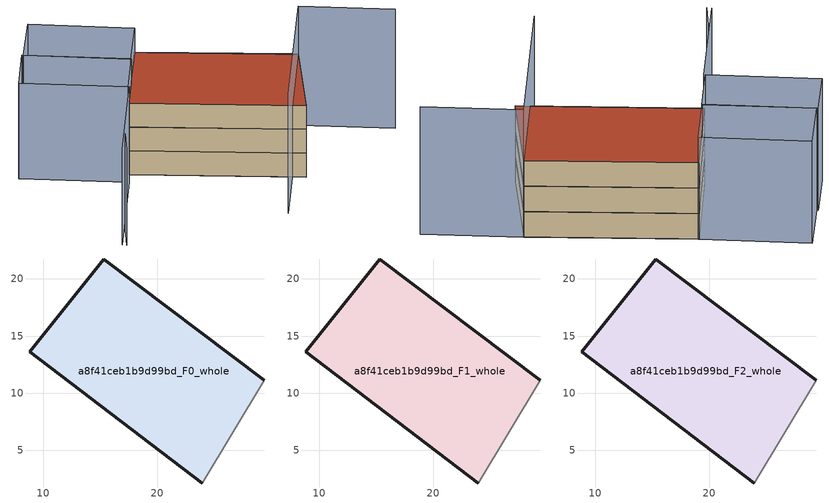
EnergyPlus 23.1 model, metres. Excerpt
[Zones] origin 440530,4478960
a8f41ceb1b9d99bd_F0_whole
 floor ground (EU_floor_Construction): 23.92,2.15 29.34,11.14 15.3,21.74 8.83,13.62 z0
 wall outside (EU_wall_Construction): 23.92,2.15 8.83,13.62 15.3,21.74 29.34,11.14 z0:3
 wall adiabatic (EU_wall_Construction): 29.34,11.14 23.92,2.15 z0:3
a8f41ceb1b9d99bd_F1_whole
 floor to a8f41ceb1b9d99bd_F0_whole (EU_floor_Construction): 23.92,2.15 29.34,11.14 15.3,21.74 8.82,13.62 z3
 wall outside (EU_wall_Construction): 23.92,2.15 8.83,13.62 15.3,21.74 29.34,11.14 z3:6
 wall adiabatic (EU_wall_Construction): 29.34,11.14 23.92,2.15 z3:6
a8f41ceb1b9d99bd_F2_whole
 floor to a8f41ceb1b9d99bd_F1_whole (EU_floor_Construction): 23.92,2.15 29.34,11.14 15.3,21.74 8.82,13.62 z6
 wall outside (EU_wall_Construction): 23.92,2.15 8.83,13.62 15.3,21.74 29.34,11.14 z6:9
 wall adiabatic (EU_wall_Construction): 29.34,11.14 23.92,2.15 z6:9
 roof outside (EU_roof_Construction): 29.34,11.14 23.92,2.15 8.83,13.62 15.3,21.74 z9
shading: 18.14,-2.64 29.37,11.18 / 29.37,11.18 37.44,4.62 z0:15; 2.1,4.88 0.35,2.18 / 8.01,12.35 -0.01,2.55 / 7.89,12.45 -1.17,19.86 / -1.17,19.86 2.43,24.26 / 2.43,24.26 11.5,16.85 / 11.5,16.85 7.89,12.45 / 11.38,16.81 2.56,24.16 / 2.56,24.16 6.59,28.99 / 6.59,28.99 15.4,21.65 / 15.4,21.65 11.38,16.81 z0:12
[Building]
EU S2 Campaign: North Axis=0; Terrain=City; Solar Distribution=FullExterior
[Site:Location]
Madrid: Latitude=40.5; Longitude=-3.5; Time Zone=1; Elevation=609
[SizingPeriod:WeatherFileDays]
AnnualSizingPeriod: Begin Month=1; Begin Day of Month=1; End Month=12; End Day of Month=31; Day of Week for Start Day=Monday; Use Weather File Daylight Saving Period=No; Use Weather File Rain and Snow Indicators=No
[MATERIAL]
EU_InternalMass_Material: Roughness=MediumRough; Thickness=0.1; Conductivity=1; Density=1800; Specific Heat=900; Thermal Absorptance=0.9; Solar Absorptance=0.7; Visible Absorptance=0.7
[MATERIAL:NOMASS] Roughness=MediumRough; Thermal Absorptance=0.9; Solar Absorptance=0.7; Visible Absorptance=0.7
Name | Thermal Resistance
EU_wall_NoMass | 1.60022
EU_roof_NoMass | 1.57597
EU_floor_NoMass | 0.470652
[CONSTRUCTION]
EU_wall_Construction: EU_wall_NoMass
EU_roof_Construction: EU_roof_NoMass
EU_floor_Construction: EU_floor_NoMass
EU_InternalMass_Construction: EU_InternalMass_Material
[ZONE] Type=1; Multiplier=1; Ceiling Height=autocalculate; Volume=570.87; Floor Area=autocalculate; Part of Total Floor Area=Yes
a8f41ceb1b9d99bd_F0_whole; a8f41ceb1b9d99bd_F1_whole; a8f41ceb1b9d99bd_F2_whole
[INTERNALMASS] Construction=EU_InternalMass_Construction; Surface Area=190.29
Name | Zone or ZoneList
a8f41ceb1b9d99bd_F0_whole_EU_InternalMass | a8f41ceb1b9d99bd_F0_whole
a8f41ceb1b9d99bd_F1_whole_EU_InternalMass | a8f41ceb1b9d99bd_F1_whole
a8f41ceb1b9d99bd_F2_whole_EU_InternalMass | a8f41ceb1b9d99bd_F2_whole
[OTHEREQUIPMENT] Fuel Type=Electricity; Design Level Calculation Method=Watts/Area; Power per Zone Floor Area=1; Fraction Latent=0; Fraction Radiant=0; Fraction Lost=0; Carbon Dioxide Generation Rate=0; EndUse Subcategory=EU_Step8_InternalGains
Name | Zone or ZoneList or Space or SpaceList | Schedule
EU_Step8_InternalGain_a8f41ceb1b9d99bd_F0_whole_f000 | a8f41ceb1b9d99bd_F0_whole | EU_Step8_GainSchedule_a8f41ceb1b9d99bd_F0_whole_f000
EU_Step8_InternalGain_a8f41ceb1b9d99bd_F1_whole_f000 | a8f41ceb1b9d99bd_F1_whole | EU_Step8_GainSchedule_a8f41ceb1b9d99bd_F1_whole_f000
EU_Step8_InternalGain_a8f41ceb1b9d99bd_F2_whole_f000 | a8f41ceb1b9d99bd_F2_whole | EU_Step8_GainSchedule_a8f41ceb1b9d99bd_F2_whole_f000
[ZONEVENTILATION:DESIGNFLOWRATE] Schedule=EU_AlwaysOn; Design Flow Rate Calculation Method=AirChanges/Hour; Air Changes per Hour=0.480704; Ventilation Type=Natural; Fan Pressure Rise=0; Fan Total Efficiency=1; Constant Term Coefficient=1; Temperature Term Coefficient=0; Velocity Term Coefficient=0; Velocity Squared Term Coefficient=0; Minimum Indoor Temperature=-100; Maximum Indoor Temperature=100; Delta Temperature=-100; Minimum Outdoor Temperature=-100; Maximum Outdoor Temperature=100; Maximum Wind Speed=40
Name | Zone or ZoneList or Space or SpaceList
EU_ConstantAir_a8f41ceb1b9d99bd_F0_whole | a8f41ceb1b9d99bd_F0_whole
EU_ConstantAir_a8f41ceb1b9d99bd_F1_whole | a8f41ceb1b9d99bd_F1_whole
EU_ConstantAir_a8f41ceb1b9d99bd_F2_whole | a8f41ceb1b9d99bd_F2_whole
[HVACTEMPLATE:THERMOSTAT] Constant Heating Setpoint=20; Constant Cooling Setpoint=50
EU_HeatOnly_a8f41ceb1b9d99bd_F0_whole; EU_HeatOnly_a8f41ceb1b9d99bd_F1_whole; EU_HeatOnly_a8f41ceb1b9d99bd_F2_whole
[HVACTEMPLATE:ZONE:IDEALLOADSAIRSYSTEM] System Availability Schedule=EU_AlwaysOn; Maximum Heating Supply Air Temperature=50; Minimum Cooling Supply Air Temperature=13; Maximum Heating Supply Air Humidity Ratio=0.0156; Minimum Cooling Supply Air Humidity Ratio=0.0077; Heating Limit=NoLimit; Cooling Limit=NoLimit; Heating Availability Schedule=EU_AlwaysOn; Cooling Availability Schedule=EU_CoolingOff; Dehumidification Control Type=ConstantSensibleHeatRatio; Cooling Sensible Heat Ratio=0.7; Dehumidification Setpoint=60; Humidification Control Type=None; Humidification Setpoint=30; Outdoor Air Method=None; Outdoor Air Flow Rate per Person=0.00944; Outdoor Air Flow Rate per Zone Floor Area=0; Outdoor Air Flow Rate per Zone=0; Demand Controlled Ventilation Type=None; Outdoor Air Economizer Type=NoEconomizer; Heat Recovery Type=None; Sensible Heat Recovery Effectiveness=0.7; Latent Heat Recovery Effectiveness=0.65
Name | Template Thermostat
a8f41ceb1b9d99bd_F0_whole | EU_HeatOnly_a8f41ceb1b9d99bd_F0_whole
a8f41ceb1b9d99bd_F1_whole | EU_HeatOnly_a8f41ceb1b9d99bd_F1_whole
a8f41ceb1b9d99bd_F2_whole | EU_HeatOnly_a8f41ceb1b9d99bd_F2_whole
[SIZING:ZONE] Zone Cooling Design Supply Air Temperature Input Method=SupplyAirTemperature; Zone Cooling Design Supply Air Temperature=13; Zone Heating Design Supply Air Temperature Input Method=SupplyAirTemperature; Zone Heating Design Supply Air Temperature=50; Zone Cooling Design Supply Air Humidity Ratio=0.008; Zone Heating Design Supply Air Humidity Ratio=0.008; Cooling Design Air Flow Method=DesignDay; Cooling Design Air Flow Rate=0; Cooling Minimum Air Flow per Zone Floor Area=0.000762; Cooling Minimum Air Flow=0; Cooling Minimum Air Flow Fraction=0.2; Heating Design Air Flow Method=DesignDay; Heating Design Air Flow Rate=0; Heating Maximum Air Flow per Zone Floor Area=0.002032; Heating Maximum Air Flow=0.141576; Heating Maximum Air Flow Fraction=0.3; Account for Dedicated Outdoor Air System=No; Dedicated Outdoor Air System Control Strategy=NeutralSupplyAir; Dedicated Outdoor Air Low Setpoint Temperature for Design=autosize; Dedicated Outdoor Air High Setpoint Temperature for Design=autosize; Zone Load Sizing Method=Sensible Load Only No Latent Load; Zone Latent Cooling Design Supply Air Humidity Ratio Input Method=HumidityRatioDifference; Zone Cooling Design Supply Air Humidity Ratio Difference=0.005; Zone Latent Heating Design Supply Air Humidity Ratio Input Method=HumidityRatioDifference; Zone Humidification Design Supply Air Humidity Ratio Difference=0.005
a8f41ceb1b9d99bd_F0_whole; a8f41ceb1b9d99bd_F1_whole; a8f41ceb1b9d99bd_F2_whole
[SCHEDULE:CONSTANT]
Name | Hourly Value
EU_AlwaysOn | 1
EU_CoolingOff | 0
[SCHEDULE:FILE] Column Number=1; Rows to Skip at Top=0; Number of Hours of Data=8760; Column Separator=Comma; Interpolate to Timestep=No; Minutes per Item=60; Adjust Schedule for Daylight Savings=Yes
Name | File
EU_Step8_GainSchedule_a8f41ceb1b9d99bd_F0_whole_f000 | ../../schedules/a8f41ceb1b9d99bd/a8f41ceb1b9d99bd_F0_whole_f000_gain.csv
EU_Step8_GainSchedule_a8f41ceb1b9d99bd_F1_whole_f000 | ../../schedules/a8f41ceb1b9d99bd/a8f41ceb1b9d99bd_F1_whole_f000_gain.csv
EU_Step8_GainSchedule_a8f41ceb1b9d99bd_F2_whole_f000 | ../../schedules/a8f41ceb1b9d99bd/a8f41ceb1b9d99bd_F2_whole_f000_gain.csv
